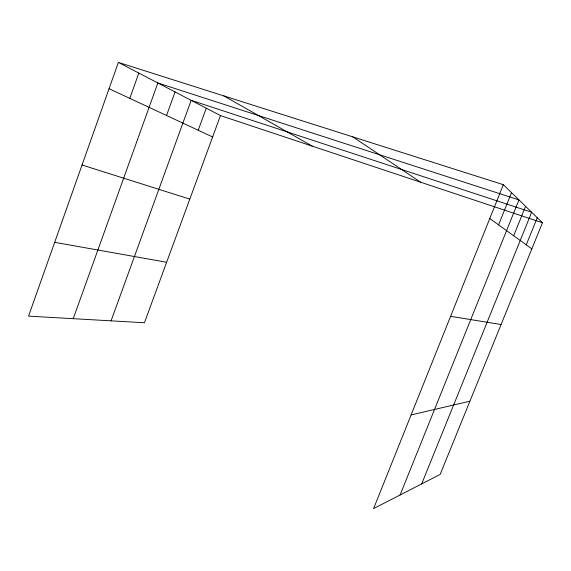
<?xml version="1.0" encoding="UTF-8"?>
<svg xmlns="http://www.w3.org/2000/svg" width="571" height="571" viewBox="0 0 571 571"><rect width="100%" height="100%" fill="white"/><g stroke="black" fill="none" stroke-linecap="round" stroke-linejoin="round"><path stroke-width="0.86" d="M118.368 62.403L28.55 316.134L144.442 322.743L220.47 115.592L118.368 62.403L503.329 184.69L542.45 222.754L440.162 474.408L373.591 508.597L503.329 184.69M129.803 98.376L138.832 73.059M73.231 318.682L157.846 82.966L518.96 199.9L400.071 495M166.554 115.499L175.061 91.938M111.067 320.845L191.171 100.325L531.651 212.248L421.683 483.901M198.223 130.259L206.281 108.197M498.576 224.86L511.516 192.655M513.686 235.759L525.577 206.338M526.262 244.823L537.261 217.708M411.113 414.924L469.912 401.213M450.605 316.32L501.081 324.535M54.68 242.325L166.639 262.267M82.046 165.012L189.815 199.115M220.47 115.592L542.45 222.754M109.054 88.705L212.626 136.969M223.889 95.921L312.244 146.133M352.757 136.854L420.641 182.213M489.775 218.522L531.844 248.849"/></g></svg>
